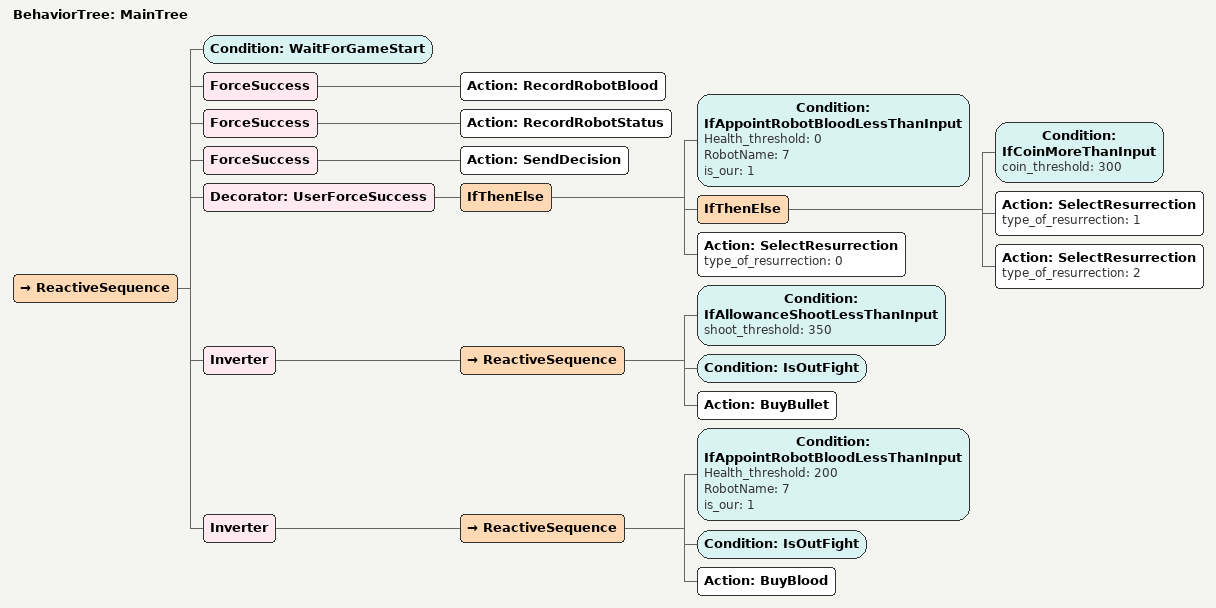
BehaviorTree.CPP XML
<?xml version="1.0"?>
<root main_tree_to_execute="MainTree">
    <BehaviorTree ID="MainTree">
        <ReactiveSequence>
            <Condition ID="WaitForGameStart"/>
            <ForceSuccess>
                <Action ID="RecordRobotBlood"/>
            </ForceSuccess>
            <ForceSuccess>
                <Action ID="RecordRobotStatus"/>
            </ForceSuccess>
            <ForceSuccess>
                <Action ID="SendDecision"/>
            </ForceSuccess>
            <Decorator ID="UserForceSuccess">
                <IfThenElse>
                    <Condition Health_threshold="0" ID="IfAppointRobotBloodLessThanInput" RobotName="7" is_our="1"/>
                    <IfThenElse>
                        <Condition ID="IfCoinMoreThanInput" coin_threshold="300"/>
                        <Action ID="SelectResurrection" type_of_resurrection="1"/>
                        <Action ID="SelectResurrection" type_of_resurrection="2"/>
                    </IfThenElse>
                    <Action ID="SelectResurrection" type_of_resurrection="0"/>
                </IfThenElse>
            </Decorator>
            <Inverter>
                <ReactiveSequence>
                    <Condition ID="IfAllowanceShootLessThanInput" shoot_threshold="350"/>
                    <Condition ID="IsOutFight"/>
                    <Action ID="BuyBullet"/>
                </ReactiveSequence>
            </Inverter>
            <Inverter>
                <ReactiveSequence>
                    <Condition Health_threshold="200" ID="IfAppointRobotBloodLessThanInput" RobotName="7" is_our="1"/>
                    <Condition ID="IsOutFight"/>
                    <Action ID="BuyBlood"/>
                </ReactiveSequence>
            </Inverter>
        </ReactiveSequence>
    </BehaviorTree>
</root>
